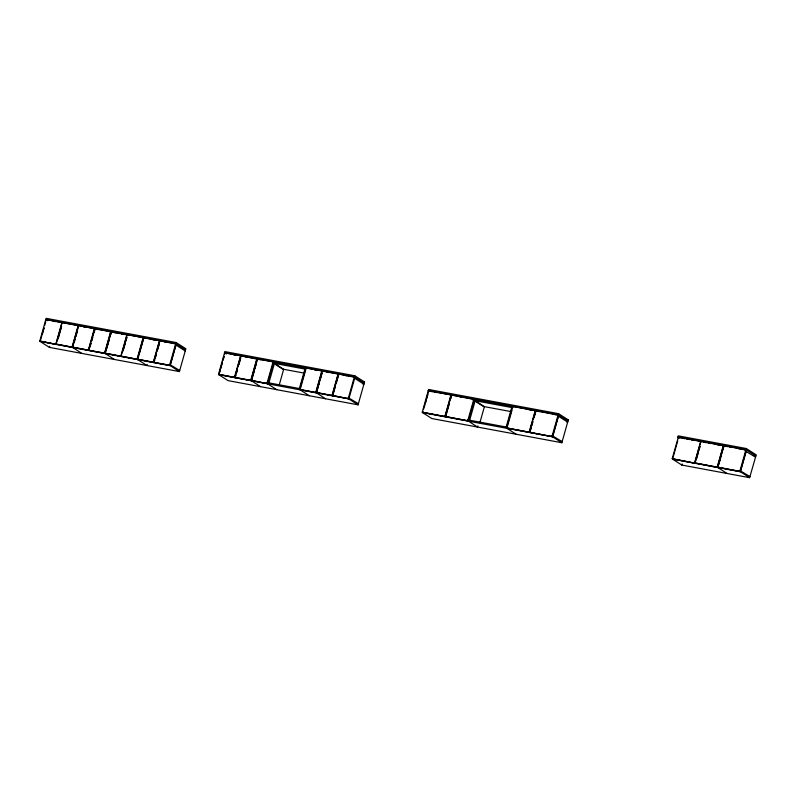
<?xml version="1.0" encoding="UTF-8"?>
<svg xmlns="http://www.w3.org/2000/svg" width="796" height="796" viewBox="0 0 796 796"><rect width="100%" height="100%" fill="white"/><g stroke="black" fill="none" stroke-linecap="round" stroke-linejoin="round"><path stroke-width="1.19" d="M39.8 341.056L56.327 344.36L39.8 341.056L46.108 318.32L176.125 342.519L185.856 348.748L179.399 371.573L49.382 347.384L40.148 341.474L170.165 365.672L176.304 343.952M40.467 340.36L44.039 327.753M44.685 325.465L45.661 322.022M45.979 320.878L46.297 319.763M42.327 334.22L44.009 328.26M49.382 347.384L49.7 346.27M55.829 344.041L61.899 322.569M74.943 339.036L72.575 347.384L56.048 344.081L62.128 322.609M57.342 340.778L61.392 326.469M58.237 338.439L61.61 326.509M81.888 353.434L72.078 347.056L78.147 325.594L45.879 319.584M90.853 343.245L88.824 350.409L72.307 347.106L78.376 325.634L127.629 335.026M75.61 336.648L78.316 327.106M72.655 347.524L73.481 345.036M74.157 342.648L75.162 339.076M75.839 336.688L77.53 330.728M109.132 339.116L105.082 353.424L89.052 350.449L88.326 350.081L94.406 328.619L95.132 328.977L94.117 332.559M94.624 328.658L88.555 350.131L104.575 353.106L114.395 359.484M91.53 340.867L94.903 328.937M90.067 346.867L91.082 343.295M91.749 340.907L92.764 337.325M104.575 353.106L110.654 331.643L111.151 331.962L109.808 336.728M121.33 356.449L104.803 353.145L110.883 331.683M105.162 353.573L105.47 352.459M106.773 347.872L107.739 344.439M108.395 342.141L110.982 332.977M105.977 351.086L109.351 339.156M110.027 336.778L111.042 333.196M138.594 355.902L137.579 359.474L120.833 356.13L126.902 334.668M122.683 351.683L126.733 337.365M123.579 349.335L125.27 343.375M125.947 340.986L126.952 337.414M137.081 359.155L143.151 337.683L127.131 334.708L121.052 356.17L137.081 359.155L146.892 365.533L147.21 364.409M156.195 354.15L153.837 362.498L137.31 359.195L143.38 337.733L159.409 340.708L153.329 362.18L154.056 362.538L170.085 365.523L176.155 344.051L159.628 340.758L153.558 362.22L169.588 365.205L179.399 371.573M139.27 353.514L143.658 338.011M137.658 359.623L143.807 337.902M156.872 351.762L159.568 342.22M154.056 362.538L154.732 360.16M155.409 357.772L156.424 354.19M157.767 349.424L159.459 343.454M169.588 365.205L175.657 343.733M185.538 349.862L175.807 343.633L176.125 342.519M226.422 353.931L224.472 352.688L224.79 351.573L354.797 375.762L364.538 381.99L358.071 404.826L228.064 380.627L218.83 374.727L219.149 373.603M237.367 369.254L234.999 377.603L218.482 374.299L224.552 352.837L240.581 355.812L234.502 377.284L235.228 377.642L251.257 380.627L257.327 359.155L240.8 355.852L234.73 377.324L250.75 380.309L260.571 386.677M219.467 372.458L222.392 362.15M223.039 359.852L224.014 356.419M224.661 354.12L224.979 353.006M218.98 374.618L219.994 371.045M220.661 368.657L222.353 362.697M223.029 360.309L224.044 356.727M238.044 366.866L240.74 357.324M235.228 377.642L235.905 375.254M236.581 372.876L237.596 369.294M238.939 364.528L240.631 358.558M250.75 380.309L256.829 358.837M250.979 380.349L257.058 358.877L273.078 361.862L273.585 362.18L267.506 383.652L250.979 380.349L267.506 383.652M251.337 380.767L256.839 361.314M257.158 360.17L257.476 359.056M251.476 380.667L254.183 371.125M254.859 368.737L255.864 365.165M267.008 383.334L273.078 361.862M268.919 382.866L274.431 363.384L283.665 369.294L279.127 385.334M299.386 388.538L304.898 369.055M321.992 372.448L316.261 392.717L300.231 389.741L299.734 389.423L305.803 367.951L306.311 368.269M325.574 398.776L315.763 392.398L321.833 370.936L273.725 362.08L267.585 383.791L276.819 389.702M335.206 386.199L332.509 395.741L315.982 392.448L322.062 370.976L338.131 374.06M316.34 392.866L321.843 373.414M316.49 392.766L317.833 387.99M318.509 385.602L319.524 382.03M320.201 379.642L321.882 373.682M332.509 395.741L332.012 395.423L338.081 373.961M332.24 395.463L348.757 398.766L332.24 395.463L338.31 374.001L354.837 377.304M335.882 383.821L338.589 374.279M332.738 395.791L335.434 386.249M336.111 383.861L338.807 374.319M348.26 398.448L354.339 376.976M364.22 383.105L354.479 376.876L354.797 375.762M358.071 404.826L348.837 398.915L354.986 377.195M449.103 403.632L445.392 416.746L422.248 412.219L428.566 389.483L558.573 413.671L568.304 419.9L561.847 442.735L431.84 418.547L422.606 412.636L422.925 411.522M423.572 409.234L424.547 405.791M425.193 403.502L428.745 390.926M424.437 406.577L426.129 400.607M426.805 398.229L427.82 394.647M468.257 421.004L444.894 416.427L450.964 394.955L428.328 390.746L428.825 391.065M474.326 399.532L451.193 395.005L445.113 416.467L467.759 420.686L477.57 427.054L477.889 425.94M449.78 401.244L451.471 395.284L450.964 394.955M445.621 416.786L449.332 403.671M450.675 398.895L451.69 395.323L451.193 395.005M467.759 420.686L473.829 399.214M468.337 421.144L474.476 399.433L535.25 410.637L535.977 411.005L534.285 416.965M469.67 420.218L475.182 400.736L484.416 406.647L479.879 422.686M506.186 427.014L511.699 407.532M532.713 421.691L529.668 432.427L506.535 427.9L512.604 406.428L513.112 406.746M512.067 410.01L506.883 428.318L516.116 434.228M513.032 406.607L512.714 407.721L473.142 400.358M552.533 436.686L529.4 432.148L535.469 410.686L558.613 415.214L552.533 436.686L529.897 432.467L529.171 432.109L535.25 410.637M533.38 419.313L535.748 410.965M529.897 432.467L531.25 427.701M531.927 425.313L532.932 421.741M552.036 436.367L558.105 414.895M567.996 421.024L558.255 414.796L558.573 413.671M561.847 442.735L552.613 436.825L558.762 415.114M679.903 438.248L677.923 436.984L678.242 435.87L746.3 448.526L756.2 454.864L749.623 477.68L681.794 465.053L672.56 459.143L677.744 440.835M672.212 458.725L695.097 463.212L672.212 458.725L678.282 437.253L723.275 445.631L723.783 445.949L717.703 467.411L694.818 462.934L700.898 441.462M678.391 438.546L678.709 437.432M681.794 465.053L682.112 463.939M694.59 462.884L700.669 441.422L701.395 441.78M695.774 460.824L699.823 446.506M696.669 458.476L698.361 452.516M699.037 450.128L700.042 446.556M727.017 473.471L717.206 467.093L723.275 445.631M717.425 467.133L723.504 445.67L745.892 449.83L746.389 450.158L740.31 471.62L717.425 467.133L739.812 471.302L749.623 477.68M717.783 467.56L719.067 463.003M719.723 460.715L723.285 448.108M723.614 446.964L723.922 445.84M718.947 463.879L720.629 457.919M722.997 449.571L724.002 445.989L723.504 445.67M739.812 471.302L745.892 449.83M753.394 455.511L755.882 455.979L745.981 449.64L746.3 448.526M746.539 450.048L740.389 471.769L672.56 459.143M677.923 436.984L745.981 449.64M175.807 343.633L45.8 319.445L47.74 320.689M224.472 352.688L354.479 376.876M428.248 390.607L558.255 414.796M53.242 321.186L55.531 321.614M83.461 326.808L85.749 327.236M96.276 329.196L98.565 329.614M113.669 332.43L115.957 332.857M121.679 333.922L123.967 334.35M151.897 339.544L154.185 339.972M164.712 341.922L167.001 342.35M233.069 354.648L235.357 355.066M245.884 357.026L248.173 357.454M258.7 359.414L260.988 359.842M314.32 369.762L316.609 370.19M327.136 372.15L329.425 372.578M344.539 375.384L346.827 375.811M430.019 391.294L432.407 391.731M434.785 392.179L437.173 392.617M460.028 396.876L462.416 397.313M528.594 409.632L530.982 410.079M537.161 411.224L539.549 411.671M553.847 414.328L556.225 414.776M682.321 438.238L684.679 438.676M687.028 439.113L689.386 439.551M691.744 439.989L694.102 440.427M703.754 442.218L706.112 442.656M708.46 443.093L710.818 443.531M716.708 444.636L719.067 445.073M725.186 446.208L727.544 446.646M729.892 447.083L732.25 447.521M738.141 448.616L740.499 449.053M742.857 449.501L745.215 449.939M272.391 363.006L305.913 369.245L300.082 389.841L309.316 395.751M745.205 450.984L755.454 457.073M362.1 381.533L364.538 381.99M565.876 419.452L568.304 419.9M304.311 373.135L282.65 369.105L275.466 364.508M362.886 384.03L363.901 384.219L354.668 378.319M511.102 411.612L483.401 406.457L476.217 401.861M566.662 421.95L567.677 422.139L558.444 416.228M169.458 364.359L179.707 370.458M266.879 382.488L300.4 388.727M348.141 397.612L358.389 403.701L357.374 403.512M467.63 419.84L507.201 427.203M551.917 435.521L562.165 441.621L561.15 441.432M739.693 470.466L749.941 476.555M56.048 344.081L72.078 347.056M72.307 347.106L88.326 350.081M104.803 353.145L120.833 356.13M137.31 359.195L153.329 362.18M218.482 374.299L234.502 377.284M299.734 389.423L315.763 392.398M315.982 392.448L332.012 395.423M422.248 412.219L444.894 416.427M506.535 427.9L529.171 432.109M694.818 462.934L717.206 467.093M218.83 374.727L348.837 398.915M422.606 412.636L552.613 436.825M678.282 437.253L678.789 437.571M428.566 389.483L430.517 390.727M257.058 358.877L257.556 359.205M175.986 345.066L185.219 350.976"/></g></svg>
